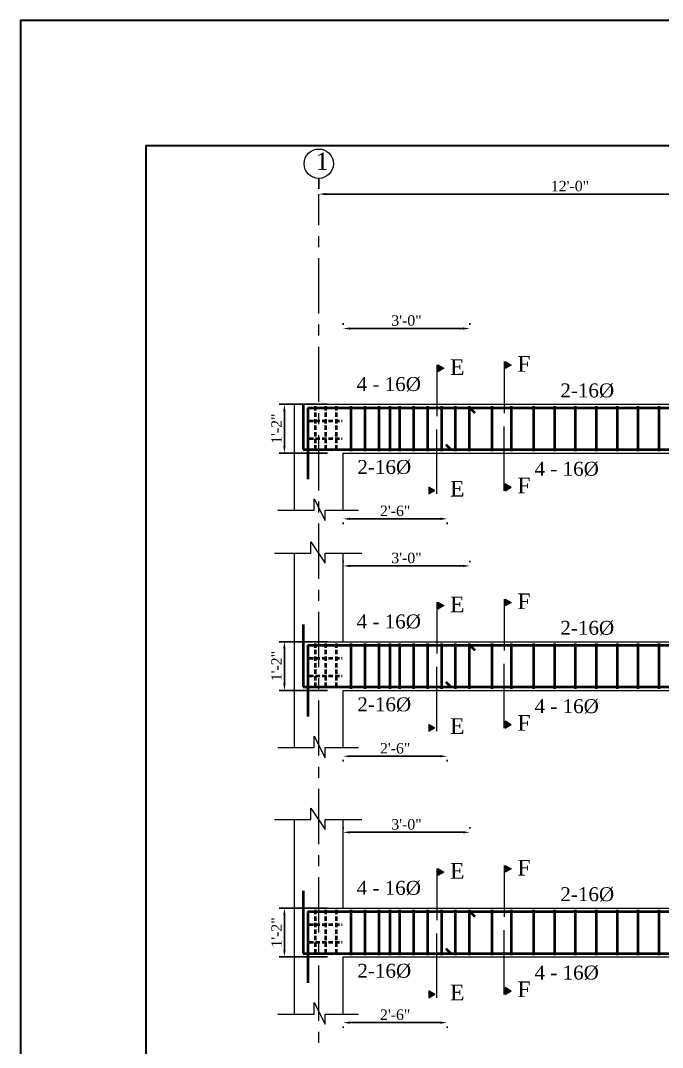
# Model space of a CAD drawing. Extents: x -2338379 to 930990, y -818978 to 106940.
# Drawn here: x 385344 to 385712, y -207092 to -206502 of the extents above; entities that cross this region are included whole.
import ezdxf

# ---------------------------------------------------------------- set-up
doc = ezdxf.new("R2010")
doc.units = 0
doc.header["$MEASUREMENT"] = 0
doc.header["$PDMODE"] = 34
doc.linetypes.add('CENTER', pattern=[50.8, 31.75, -6.35, 6.35, -6.35])
doc.linetypes.add('DASHED', pattern=[0.75, 0.5, -0.25])
doc.layers.get('0').update_dxf_attribs({"linetype": 'CONTINUOUS', "lineweight": 30})
doc.layers.get('DEFPOINTS').update_dxf_attribs({"linetype": 'CONTINUOUS'})
for name, color, linetype, lineweight in [('Center', 11, 'CENTER', 15), ('Dimension', 35, 'CONTINUOUS', 9), ('HATCH', 3, 'CONTINUOUS', 15), ('rcc elevation', 253, 'CONTINUOUS', 18), ('rebar', 3, 'CONTINUOUS', 40), ('TEXT', 7, 'CONTINUOUS', 30), ('WALL', 1, 'CONTINUOUS', 40)]:
    doc.layers.add(name, color=color, linetype=linetype, lineweight=lineweight)
doc.styles.get("Standard").update_dxf_attribs({"font": 'times.ttf', "height": 6})
doc.dimstyles.new('Standard$0', dxfattribs={"dimtxt": 6, "dimasz": 4, "dimexe": 3, "dimexo": 6, "dimgap": 3, "dimtad": 1, "dimdec": 1, "dimzin": 0, "dimdsep": 46, "dimlunit": 4, "dimtxsty": 'Standard', "dimcen": 0.09, "dimclrd": 6, "dimclre": 6, "dimclrt": 7, "dimadec": 0, "dimazin": 0, "dimtfac": 1, "dimtdec": 1, "dimtix": 1, "dimtofl": 0, "dimtmove": 1, "dimatfit": 3, "dimfxl": 1, "dimtolj": 1, "dimtzin": 0, "dimlwd": 18, "dimlwe": 18, "dimarcsym": 0})

# ---------------------------------------------------------------- blocks, each defined once
blk = doc.blocks.new('*D354')
at = {"layer": 'DEFPOINTS', "color": 0, "lineweight": 30, "transparency": 16777216}
for p in [(385515.13, -206602.05), (385515.13, -206602.05), (385803.61, -206602.05)]:
    blk.add_point(p, dxfattribs=at)
at = {"layer": 'TEXT', "color": 6, "lineweight": -2, "transparency": 16777216}
for p, q in [((385515.13, -206593.05), (385515.13, -206599.05)), ((385803.61, -206593.05), (385803.61, -206599.05)), ((385799.61, -206602.05), (385519.13, -206602.05))]:
    blk.add_line(p, q, dxfattribs=at)
at = {"layer": 'TEXT', "color": 6, "lineweight": 30, "transparency": 16777216}
for points in [[(385519.13, -206601.38), (385519.13, -206602.72), (385515.13, -206602.05)], [(385799.61, -206601.38), (385799.61, -206602.72), (385803.61, -206602.05)]]:
    blk.add_solid(points, dxfattribs=at)
at = {"layer": 'TEXT', "color": 7, "transparency": 16777216, "insert": (385659.37, -206597.5), "char_height": 6, "attachment_point": 5}
blk.add_mtext('\\A1;12\'-0"', dxfattribs=at)
blk = doc.blocks.new('*D697')
at = {"layer": 'DEFPOINTS', "color": 0, "lineweight": 30, "transparency": 16777216}
for p in [(385529.13, -206859.23), (385495.4, -206887.23), (385529.13, -206887.23)]:
    blk.add_point(p, dxfattribs=at)
at = {"layer": 'TEXT', "color": 6, "lineweight": -2, "transparency": 16777216}
for p, q in [((385520.13, -206859.23), (385492.4, -206859.23)), ((385495.4, -206863.23), (385495.4, -206883.23)), ((385520.13, -206887.23), (385492.4, -206887.23))]:
    blk.add_line(p, q, dxfattribs=at)
at = {"layer": 'TEXT', "color": 6, "lineweight": 30, "transparency": 16777216}
for points in [[(385494.74, -206863.23), (385496.07, -206863.23), (385495.4, -206859.23)], [(385494.74, -206883.23), (385496.07, -206883.23), (385495.4, -206887.23)]]:
    blk.add_solid(points, dxfattribs=at)
at = {"layer": 'TEXT', "color": 7, "transparency": 16777216, "insert": (385490.9, -206873.23), "char_height": 6, "attachment_point": 5, "rotation": 90}
blk.add_mtext('\\A1;1\'-2"', dxfattribs=at)
blk = doc.blocks.new('*D698')
at = {"layer": 'DEFPOINTS', "color": 0, "lineweight": 30, "transparency": 16777216}
for p in [(385601.87, -206815.69), (385529.13, -206822.53), (385601.87, -206822.53)]:
    blk.add_point(p, dxfattribs=at)
at = {"layer": 'TEXT', "color": 6, "lineweight": -2, "transparency": 16777216}
for p, q in [((385529.13, -206813.53), (385529.13, -206812.69)), ((385601.87, -206813.53), (385601.87, -206812.69)), ((385533.13, -206815.69), (385597.87, -206815.69))]:
    blk.add_line(p, q, dxfattribs=at)
at = {"layer": 'TEXT', "color": 6, "lineweight": 30, "transparency": 16777216}
for points in [[(385533.13, -206815.02), (385533.13, -206816.36), (385529.13, -206815.69)], [(385597.87, -206815.02), (385597.87, -206816.36), (385601.87, -206815.69)]]:
    blk.add_solid(points, dxfattribs=at)
at = {"layer": 'TEXT', "color": 7, "transparency": 16777216, "insert": (385565.5, -206811.14), "char_height": 6, "attachment_point": 5}
blk.add_mtext('\\A1;3\'-0"', dxfattribs=at)
blk = doc.blocks.new('*D699')
at = {"layer": 'DEFPOINTS', "color": 0, "lineweight": 30, "transparency": 16777216}
for p in [(385529.13, -206918.2), (385588.87, -206918.2), (385588.87, -206925.04)]:
    blk.add_point(p, dxfattribs=at)
at = {"layer": 'TEXT', "color": 6, "lineweight": -2, "transparency": 16777216}
for p, q in [((385533.13, -206925.04), (385584.87, -206925.04)), ((385529.13, -206927.2), (385529.13, -206928.04)), ((385588.87, -206927.2), (385588.87, -206928.04))]:
    blk.add_line(p, q, dxfattribs=at)
at = {"layer": 'TEXT', "color": 6, "lineweight": 30, "transparency": 16777216}
for points in [[(385533.13, -206924.37), (385533.13, -206925.71), (385529.13, -206925.04)], [(385584.87, -206924.37), (385584.87, -206925.71), (385588.87, -206925.04)]]:
    blk.add_solid(points, dxfattribs=at)
at = {"layer": 'TEXT', "color": 7, "transparency": 16777216, "insert": (385559, -206920.49), "char_height": 6, "attachment_point": 5}
blk.add_mtext('\\A1;2\'-6"', dxfattribs=at)
blk = doc.blocks.new('*D722')
at = {"layer": 'DEFPOINTS', "color": 0, "lineweight": 30, "transparency": 16777216}
for p in [(385529.13, -206722.84), (385495.4, -206750.84), (385529.13, -206750.84)]:
    blk.add_point(p, dxfattribs=at)
at = {"layer": 'TEXT', "color": 6, "lineweight": -2, "transparency": 16777216}
for p, q in [((385520.13, -206722.84), (385492.4, -206722.84)), ((385495.4, -206726.84), (385495.4, -206746.84)), ((385520.13, -206750.84), (385492.4, -206750.84))]:
    blk.add_line(p, q, dxfattribs=at)
at = {"layer": 'TEXT', "color": 6, "lineweight": 30, "transparency": 16777216}
for points in [[(385494.74, -206726.84), (385496.07, -206726.84), (385495.4, -206722.84)], [(385494.74, -206746.84), (385496.07, -206746.84), (385495.4, -206750.84)]]:
    blk.add_solid(points, dxfattribs=at)
at = {"layer": 'TEXT', "color": 7, "transparency": 16777216, "insert": (385490.9, -206736.84), "char_height": 6, "attachment_point": 5, "rotation": 90}
blk.add_mtext('\\A1;1\'-2"', dxfattribs=at)
blk = doc.blocks.new('*D723')
at = {"layer": 'DEFPOINTS', "color": 0, "lineweight": 30, "transparency": 16777216}
for p in [(385601.87, -206679.29), (385529.13, -206686.13), (385601.87, -206686.13)]:
    blk.add_point(p, dxfattribs=at)
at = {"layer": 'TEXT', "color": 6, "lineweight": -2, "transparency": 16777216}
for p, q in [((385529.13, -206677.13), (385529.13, -206676.29)), ((385601.87, -206677.13), (385601.87, -206676.29)), ((385533.13, -206679.29), (385597.87, -206679.29))]:
    blk.add_line(p, q, dxfattribs=at)
at = {"layer": 'TEXT', "color": 6, "lineweight": 30, "transparency": 16777216}
for points in [[(385533.13, -206678.62), (385533.13, -206679.96), (385529.13, -206679.29)], [(385597.87, -206678.62), (385597.87, -206679.96), (385601.87, -206679.29)]]:
    blk.add_solid(points, dxfattribs=at)
at = {"layer": 'TEXT', "color": 7, "transparency": 16777216, "insert": (385565.5, -206674.74), "char_height": 6, "attachment_point": 5}
blk.add_mtext('\\A1;3\'-0"', dxfattribs=at)
blk = doc.blocks.new('*D724')
at = {"layer": 'DEFPOINTS', "color": 0, "lineweight": 30, "transparency": 16777216}
for p in [(385529.13, -206781.8), (385588.87, -206781.8), (385588.87, -206788.64)]:
    blk.add_point(p, dxfattribs=at)
at = {"layer": 'TEXT', "color": 6, "lineweight": -2, "transparency": 16777216}
for p, q in [((385529.13, -206790.8), (385529.13, -206791.64)), ((385533.13, -206788.64), (385584.87, -206788.64)), ((385588.87, -206790.8), (385588.87, -206791.64))]:
    blk.add_line(p, q, dxfattribs=at)
at = {"layer": 'TEXT', "color": 6, "lineweight": 30, "transparency": 16777216}
for points in [[(385533.13, -206787.97), (385533.13, -206789.31), (385529.13, -206788.64)], [(385584.87, -206787.97), (385584.87, -206789.31), (385588.87, -206788.64)]]:
    blk.add_solid(points, dxfattribs=at)
at = {"layer": 'TEXT', "color": 7, "transparency": 16777216, "insert": (385559, -206784.09), "char_height": 6, "attachment_point": 5}
blk.add_mtext('\\A1;2\'-6"', dxfattribs=at)
blk = doc.blocks.new('*D970')
at = {"layer": 'DEFPOINTS', "color": 0, "lineweight": 30, "transparency": 16777216}
for p in [(385529.13, -207012.3), (385495.4, -207040.3), (385529.13, -207040.3)]:
    blk.add_point(p, dxfattribs=at)
at = {"layer": 'TEXT', "color": 6, "lineweight": -2, "transparency": 16777216}
for p, q in [((385520.13, -207012.3), (385492.4, -207012.3)), ((385495.4, -207016.3), (385495.4, -207036.3)), ((385520.13, -207040.3), (385492.4, -207040.3))]:
    blk.add_line(p, q, dxfattribs=at)
at = {"layer": 'TEXT', "color": 6, "lineweight": 30, "transparency": 16777216}
for points in [[(385494.74, -207016.3), (385496.07, -207016.3), (385495.4, -207012.3)], [(385494.74, -207036.3), (385496.07, -207036.3), (385495.4, -207040.3)]]:
    blk.add_solid(points, dxfattribs=at)
at = {"layer": 'TEXT', "color": 7, "transparency": 16777216, "insert": (385490.9, -207026.3), "char_height": 6, "attachment_point": 5, "rotation": 90}
blk.add_mtext('\\A1;1\'-2"', dxfattribs=at)
blk = doc.blocks.new('*D971')
at = {"layer": 'DEFPOINTS', "color": 0, "lineweight": 30, "transparency": 16777216}
for p in [(385601.87, -206968.76), (385529.13, -206975.6), (385601.87, -206975.6)]:
    blk.add_point(p, dxfattribs=at)
at = {"layer": 'TEXT', "color": 6, "lineweight": -2, "transparency": 16777216}
for p, q in [((385529.13, -206966.6), (385529.13, -206965.76)), ((385601.87, -206966.6), (385601.87, -206965.76)), ((385533.13, -206968.76), (385597.87, -206968.76))]:
    blk.add_line(p, q, dxfattribs=at)
at = {"layer": 'TEXT', "color": 6, "lineweight": 30, "transparency": 16777216}
for points in [[(385533.13, -206968.09), (385533.13, -206969.42), (385529.13, -206968.76)], [(385597.87, -206968.09), (385597.87, -206969.42), (385601.87, -206968.76)]]:
    blk.add_solid(points, dxfattribs=at)
at = {"layer": 'TEXT', "color": 7, "transparency": 16777216, "insert": (385565.5, -206964.21), "char_height": 6, "attachment_point": 5}
blk.add_mtext('\\A1;3\'-0"', dxfattribs=at)
blk = doc.blocks.new('*D972')
at = {"layer": 'DEFPOINTS', "color": 0, "lineweight": 30, "transparency": 16777216}
for p in [(385529.13, -207071.27), (385588.87, -207071.27), (385588.87, -207078.11)]:
    blk.add_point(p, dxfattribs=at)
at = {"layer": 'TEXT', "color": 6, "lineweight": -2, "transparency": 16777216}
for p, q in [((385533.13, -207078.11), (385584.87, -207078.11)), ((385529.13, -207080.27), (385529.13, -207081.11)), ((385588.87, -207080.27), (385588.87, -207081.11))]:
    blk.add_line(p, q, dxfattribs=at)
at = {"layer": 'TEXT', "color": 6, "lineweight": 30, "transparency": 16777216}
for points in [[(385533.13, -207077.44), (385533.13, -207078.77), (385529.13, -207078.11)], [(385584.87, -207077.44), (385584.87, -207078.77), (385588.87, -207078.11)]]:
    blk.add_solid(points, dxfattribs=at)
at = {"layer": 'TEXT', "color": 7, "transparency": 16777216, "insert": (385559, -207073.56), "char_height": 6, "attachment_point": 5}
blk.add_mtext('\\A1;2\'-6"', dxfattribs=at)

msp = doc.modelspace()

# ---------------------------------------------------------------- hatches: boundary and pattern name
at = {"layer": 'HATCH', "ltscale": 0.5}
for points in [[(385583.5, -206704.08), (385583.5, -206700.13), (385586.92, -206702.1)], [(385622.15, -206702.26), (385622.15, -206698.31), (385625.57, -206700.28)], [(385578.31, -206770.36), (385578.31, -206774.31), (385581.72, -206772.34)], [(385622.15, -206768.54), (385622.15, -206772.49), (385625.57, -206770.51)], [(385583.5, -206840.48), (385583.5, -206836.53), (385586.92, -206838.5)], [(385622.15, -206838.65), (385622.15, -206834.71), (385625.57, -206836.68)], [(385578.31, -206906.76), (385578.31, -206910.71), (385581.72, -206908.74)], [(385622.15, -206904.94), (385622.15, -206908.89), (385625.57, -206906.91)], [(385583.5, -206993.54), (385583.5, -206989.6), (385586.92, -206991.57)], [(385622.15, -206991.72), (385622.15, -206987.78), (385625.57, -206989.75)], [(385578.31, -207059.83), (385578.31, -207063.78), (385581.72, -207061.8)], [(385622.15, -207058.01), (385622.15, -207061.95), (385625.57, -207059.98)]]:
    msp.add_hatch(color=256, dxfattribs=at).paths.add_polyline_path(points)

# ---------------------------------------------------------------- linework, layer by layer
at = {"color": 3}
for points in [[(388521.51, -208928.73), (388521.51, -206502.33), (385343.91, -206502.33), (385343.91, -208928.73)], [(388449.51, -208856.73), (388449.51, -206574.33), (385415.91, -206574.33), (385415.91, -208856.73)]]:
    msp.add_lwpolyline(points, close=True, dxfattribs=at)
at = {"layer": 'Center'}
msp.add_line((385515.13, -207585.09), (385515.13, -206602.05), dxfattribs=at)
at = {"layer": 'Dimension', "ltscale": 0.5}
for p, q in [((385582.88, -206700.14), (385582.88, -206729.69)), ((385621.52, -206698.32), (385621.52, -206727.87)), ((385582.88, -206774.3), (385582.88, -206737.35)), ((385621.52, -206772.48), (385621.52, -206735.53)), ((385582.88, -206836.54), (385582.88, -206866.09)), ((385621.52, -206834.72), (385621.52, -206864.26)), ((385621.52, -206908.88), (385621.52, -206871.93)), ((385582.88, -206910.7), (385582.88, -206873.75)), ((385582.88, -206989.61), (385582.88, -207019.15)), ((385621.52, -206987.79), (385621.52, -207017.33)), ((385582.88, -207063.77), (385582.88, -207026.82)), ((385621.52, -207061.94), (385621.52, -207025))]:
    msp.add_line(p, q, dxfattribs=at)
for points in [[(385586.92, -206702.1), (385583.5, -206704.08), (385583.5, -206700.13)], [(385625.57, -206700.28), (385622.15, -206702.26), (385622.15, -206698.31)], [(385581.72, -206772.34), (385578.31, -206770.36), (385578.31, -206774.31)], [(385625.57, -206770.51), (385622.15, -206768.54), (385622.15, -206772.49)], [(385586.92, -206838.5), (385583.5, -206840.48), (385583.5, -206836.53)], [(385625.57, -206836.68), (385622.15, -206838.65), (385622.15, -206834.71)], [(385581.72, -206908.74), (385578.31, -206906.76), (385578.31, -206910.71)], [(385625.57, -206906.91), (385622.15, -206904.94), (385622.15, -206908.89)], [(385586.92, -206991.57), (385583.5, -206993.54), (385583.5, -206989.6)], [(385625.57, -206989.75), (385622.15, -206991.72), (385622.15, -206987.78)], [(385581.72, -207061.8), (385578.31, -207059.83), (385578.31, -207063.78)], [(385625.57, -207059.98), (385622.15, -207058.01), (385622.15, -207061.95)]]:
    msp.add_lwpolyline(points, close=True, dxfattribs=at)
at = {"layer": 'Dimension'}
for points in [[(385491.72, -206783.71), (385512.51, -206783.71), (385512.51, -206777.16), (385518.89, -206789.54), (385518.89, -206783.71), (385537.86, -206783.71)], [(385489.72, -206808.32), (385510.51, -206808.32), (385510.51, -206801.76), (385518.89, -206814.15), (385518.89, -206808.32), (385539.86, -206808.32)], [(385491.72, -206920.11), (385512.51, -206920.11), (385512.51, -206913.55), (385518.89, -206925.94), (385518.89, -206920.11), (385537.86, -206920.11)], [(385489.72, -206961.39), (385510.51, -206961.39), (385510.51, -206954.83), (385518.89, -206967.22), (385518.89, -206961.39), (385539.86, -206961.39)], [(385491.72, -207073.18), (385512.51, -207073.18), (385512.51, -207066.62), (385518.89, -207079.01), (385518.89, -207073.18), (385537.86, -207073.18)]]:
    msp.add_lwpolyline(points, dxfattribs=at)
msp.add_circle((385515.13, -206584.6), 8.45, dxfattribs=at)
at = {"layer": 'rcc elevation', "ltscale": 20}
for p, q in [((385501.13, -206783.71), (385501.13, -206722.84)), ((385501.13, -206722.84), (385789.61, -206722.84)), ((385529.13, -206783.71), (385529.13, -206750.84)), ((385529.13, -206750.84), (385789.61, -206750.84)), ((385501.13, -206859.23), (385501.13, -206808.32)), ((385529.13, -206859.23), (385529.13, -206808.32)), ((385501.13, -206920.11), (385501.13, -206859.23)), ((385501.13, -206859.23), (385789.61, -206859.23)), ((385529.13, -206920.11), (385529.13, -206887.23)), ((385529.13, -206887.23), (385789.61, -206887.23)), ((385501.13, -207012.3), (385501.13, -206961.39)), ((385529.13, -207012.3), (385529.13, -206961.39)), ((385501.13, -207073.18), (385501.13, -207012.3)), ((385501.13, -207012.3), (385789.61, -207012.3)), ((385529.13, -207073.18), (385529.13, -207040.3)), ((385529.13, -207040.3), (385789.61, -207040.3))]:
    msp.add_line(p, q, dxfattribs=at)
at = {"layer": 'rebar', "ltscale": 20}
for p, q in [((385506.26, -206722.84), (385506.17, -206748.84)), ((385508.8, -206724.84), (387251.14, -206724.84)), ((385508.8, -206724.84), (385508.8, -206765.75)), ((385601.87, -206724.84), (385604.72, -206727.69)), ((385506.17, -206748.84), (387253.77, -206748.84)), ((385588.02, -206745.99), (385590.87, -206748.84)), ((385506.17, -206849.26), (385506.17, -206885.23)), ((385508.8, -206861.23), (387251.14, -206861.23)), ((385508.8, -206861.23), (385508.8, -206902.15)), ((385601.87, -206861.23), (385604.72, -206864.08)), ((385506.17, -206885.23), (387253.77, -206885.23)), ((385588.02, -206882.38), (385590.87, -206885.23)), ((385506.17, -207002.33), (385506.17, -207038.3)), ((385508.8, -207014.3), (387571.07, -207014.3)), ((385508.8, -207014.3), (385508.8, -207055.22)), ((385601.87, -207014.3), (385604.72, -207017.15)), ((385506.17, -207038.3), (387573.7, -207038.3)), ((385588.02, -207035.45), (385590.87, -207038.3))]:
    msp.add_line(p, q, dxfattribs=at)
at = {"layer": 'rebar', "linetype": 'DASHED', "ltscale": 5}
for p, q in [((385513.01, -206723.84), (385513.01, -206749.84)), ((385519.09, -206723.84), (385519.09, -206749.84)), ((385525.17, -206723.84), (385525.17, -206749.84)), ((385509.52, -206732.29), (385528.54, -206732.29)), ((385509.52, -206742.46), (385528.54, -206742.46)), ((385513.01, -206860.23), (385513.01, -206886.23)), ((385519.09, -206860.23), (385519.09, -206886.23)), ((385525.17, -206860.23), (385525.17, -206886.23)), ((385509.52, -206868.69), (385528.54, -206868.69)), ((385509.52, -206878.86), (385528.54, -206878.86)), ((385513.01, -207013.3), (385513.01, -207039.3)), ((385519.09, -207013.3), (385519.09, -207039.3)), ((385525.17, -207013.3), (385525.17, -207039.3)), ((385509.52, -207021.75), (385528.54, -207021.75)), ((385509.52, -207031.92), (385528.54, -207031.92))]:
    msp.add_line(p, q, dxfattribs=at)
at = {"layer": 'rebar', "ltscale": 5}
for p, q in [((385533.54, -206723.84), (385533.54, -206749.84)), ((385541.54, -206723.84), (385541.54, -206749.84)), ((385549.54, -206723.84), (385549.54, -206749.84)), ((385555.87, -206723.84), (385555.87, -206749.84)), ((385561.54, -206723.84), (385561.54, -206749.84)), ((385569.54, -206723.84), (385569.54, -206749.84)), ((385577.54, -206723.84), (385577.54, -206749.84)), ((385585.54, -206723.84), (385585.54, -206749.84)), ((385593.54, -206723.84), (385593.54, -206749.84)), ((385601.54, -206723.84), (385601.54, -206749.84)), ((385614.41, -206723.84), (385614.41, -206749.84)), ((385625.54, -206723.84), (385625.54, -206749.84)), ((385638.41, -206723.84), (385638.41, -206749.84)), ((385650.41, -206723.84), (385650.41, -206749.84)), ((385662.41, -206723.84), (385662.41, -206749.84)), ((385674.41, -206723.84), (385674.41, -206749.84)), ((385686.41, -206723.84), (385686.41, -206749.84)), ((385698.41, -206723.84), (385698.41, -206749.84)), ((385710.41, -206723.84), (385710.41, -206749.84)), ((385533.54, -206860.23), (385533.54, -206886.23)), ((385541.54, -206860.23), (385541.54, -206886.23)), ((385549.54, -206860.23), (385549.54, -206886.23)), ((385555.87, -206860.23), (385555.87, -206886.23)), ((385561.54, -206860.23), (385561.54, -206886.23)), ((385569.54, -206860.23), (385569.54, -206886.23)), ((385577.54, -206860.23), (385577.54, -206886.23)), ((385585.54, -206860.23), (385585.54, -206886.23)), ((385593.54, -206860.23), (385593.54, -206886.23)), ((385601.54, -206860.23), (385601.54, -206886.23)), ((385614.41, -206860.23), (385614.41, -206886.23)), ((385625.54, -206860.23), (385625.54, -206886.23)), ((385638.41, -206860.23), (385638.41, -206886.23)), ((385650.41, -206860.23), (385650.41, -206886.23)), ((385662.41, -206860.23), (385662.41, -206886.23)), ((385674.41, -206860.23), (385674.41, -206886.23)), ((385686.41, -206860.23), (385686.41, -206886.23)), ((385698.41, -206860.23), (385698.41, -206886.23)), ((385710.41, -206860.23), (385710.41, -206886.23)), ((385533.54, -207013.3), (385533.54, -207039.3)), ((385541.54, -207013.3), (385541.54, -207039.3)), ((385549.54, -207013.3), (385549.54, -207039.3)), ((385555.87, -207013.3), (385555.87, -207039.3)), ((385561.54, -207013.3), (385561.54, -207039.3)), ((385569.54, -207013.3), (385569.54, -207039.3)), ((385577.54, -207013.3), (385577.54, -207039.3)), ((385585.54, -207013.3), (385585.54, -207039.3)), ((385593.54, -207013.3), (385593.54, -207039.3)), ((385601.54, -207013.3), (385601.54, -207039.3)), ((385614.41, -207013.3), (385614.41, -207039.3)), ((385625.54, -207013.3), (385625.54, -207039.3)), ((385638.41, -207013.3), (385638.41, -207039.3)), ((385650.41, -207013.3), (385650.41, -207039.3)), ((385662.41, -207013.3), (385662.41, -207039.3)), ((385674.41, -207013.3), (385674.41, -207039.3)), ((385686.41, -207013.3), (385686.41, -207039.3)), ((385698.41, -207013.3), (385698.41, -207039.3)), ((385710.41, -207013.3), (385710.41, -207039.3))]:
    msp.add_line(p, q, dxfattribs=at)

# ---------------------------------------------------------------- texts
at = {"layer": 'TEXT', "linetype": 'ByBlock', "insert": (385513.28, -206578.23), "char_height": 10, "width": 1452.7835, "attachment_point": 1, "line_spacing_factor": 2}
msp.add_mtext('1', dxfattribs=at)
at = {"layer": 'TEXT', "attachment_point": 1}
for s, insert, char_height, width in [('{\\fTimes New Roman|b0|i0|c0|p18;F}', (385629.16, -206695.11), 9, 1356.5327), ('{\\fTimes New Roman|b0|i0|c0|p18;E}', (385590.51, -206696.93), 9, 1356.5327), ('2-16%%C ', (385653.85, -206710.84), 8, 1404.5327), ('2-16%%C ', (385537.31, -206754.83), 8, 1356.5327), ('{\\fTimes New Roman|b0|i0|c0|p18;E}', (385590.51, -206766.81), 9, 1356.5327), ('{\\fTimes New Roman|b0|i0|c0|p18;F}', (385629.16, -206764.99), 9, 1356.5327), ('{\\fTimes New Roman|b0|i0|c0|p18;F}', (385629.16, -206831.51), 9, 1356.5327), ('{\\fTimes New Roman|b0|i0|c0|p18;E}', (385590.51, -206833.33), 9, 1356.5327), ('2-16%%C ', (385653.85, -206847.24), 8, 1404.5327), ('2-16%%C ', (385537.31, -206891.22), 8, 1356.5327), ('{\\fTimes New Roman|b0|i0|c0|p18;F}', (385629.16, -206901.39), 9, 1356.5327), ('{\\fTimes New Roman|b0|i0|c0|p18;E}', (385590.51, -206903.21), 9, 1356.5327), ('{\\fTimes New Roman|b0|i0|c0|p18;F}', (385629.16, -206984.58), 9, 1356.5327), ('{\\fTimes New Roman|b0|i0|c0|p18;E}', (385590.51, -206986.4), 9, 1356.5327), ('2-16%%C ', (385653.85, -207000.31), 8, 1404.5327), ('2-16%%C ', (385537.31, -207044.29), 8, 1356.5327), ('{\\fTimes New Roman|b0|i0|c0|p18;E}', (385590.51, -207056.28), 9, 1356.5327), ('{\\fTimes New Roman|b0|i0|c0|p18;F}', (385629.16, -207054.46), 9, 1356.5327)]:
    msp.add_mtext(s, dxfattribs=dict(at, insert=insert, char_height=char_height, width=width))
at = {"layer": 'WALL', "color": 7, "char_height": 8, "attachment_point": 5}
for insert in [(385555.33, -206711.35), (385657.48, -206760.02), (385555.33, -206847.75), (385657.48, -206896.42), (385555.33, -207000.81), (385657.48, -207049.49)]:
    msp.add_mtext('4 - 16%%C', dxfattribs=dict(at, insert=insert))

# ---------------------------------------------------------------- dimensions: what is measured, and where the dimension line sits
at = {"layer": 'TEXT'}
dim = msp.add_linear_dim(base=(385515.13, -206602.05), p1=(385803.61, -206602.05), p2=(385515.13, -206602.05), dimstyle='Standard$0', override={"dimscale": 0.5, "dimtxt": 18, "dimasz": 8, "dimexe": 6, "dimexo": 18, "dimdec": 0, "dimlfac": 0.5, "dimzin": 11, "dimcen": 2.5, "dimdle": 6, "dimtdec": 0, "dimtofl": 1, "dimlwd": 65534, "dimlwe": 65534}, dxfattribs=at)
dim.commit()
dim.dimension.update_dxf_attribs({"geometry": '*D354', "text_midpoint": (385659.37, -206597.5)})
for p1, p2, distance, picture, middle in [((385529.13, -206686.13), (385601.87, -206686.13), 6.84, '*D723', (385565.5, -206674.74)), ((385529.13, -206781.8), (385588.87, -206781.8), -6.84, '*D724', (385559, -206784.09)), ((385529.13, -206822.53), (385601.87, -206822.53), 6.84, '*D698', (385565.5, -206811.14)), ((385529.13, -206918.2), (385588.87, -206918.2), -6.84, '*D699', (385559, -206920.49)), ((385529.13, -206975.6), (385601.87, -206975.6), 6.84, '*D971', (385565.5, -206964.21)), ((385529.13, -207071.27), (385588.87, -207071.27), -6.84, '*D972', (385559, -207073.56))]:
    dim = msp.add_aligned_dim(p1=p1, p2=p2, distance=distance, dimstyle='Standard$0', override={"dimscale": 0.5, "dimtxt": 18, "dimasz": 8, "dimexe": 6, "dimexo": 18, "dimdec": 0, "dimlfac": 0.5, "dimzin": 11, "dimcen": 2.5, "dimdle": 6, "dimtdec": 0, "dimtofl": 1, "dimlwd": 65534, "dimlwe": 65534}, dxfattribs=at)
    dim.commit()
    dim.dimension.update_dxf_attribs({"geometry": picture, "text_midpoint": middle})
for base, p1, p2, picture, middle in [((385495.4, -206750.84), (385529.13, -206722.84), (385529.13, -206750.84), '*D722', (385490.9, -206736.84)), ((385495.4, -206887.23), (385529.13, -206859.23), (385529.13, -206887.23), '*D697', (385490.9, -206873.23)), ((385495.4, -207040.3), (385529.13, -207012.3), (385529.13, -207040.3), '*D970', (385490.9, -207026.3))]:
    dim = msp.add_linear_dim(base=base, p1=p1, p2=p2, angle=90, dimstyle='Standard$0', override={"dimscale": 0.5, "dimtxt": 18, "dimasz": 8, "dimexe": 6, "dimexo": 18, "dimdec": 0, "dimlfac": 0.5, "dimzin": 11, "dimcen": 2.5, "dimdle": 6, "dimtdec": 0, "dimtofl": 1, "dimlwd": 65534, "dimlwe": 65534}, dxfattribs=at)
    dim.commit()
    dim.dimension.update_dxf_attribs({"geometry": picture, "text_midpoint": middle})

doc.saveas('drawing.dxf')
